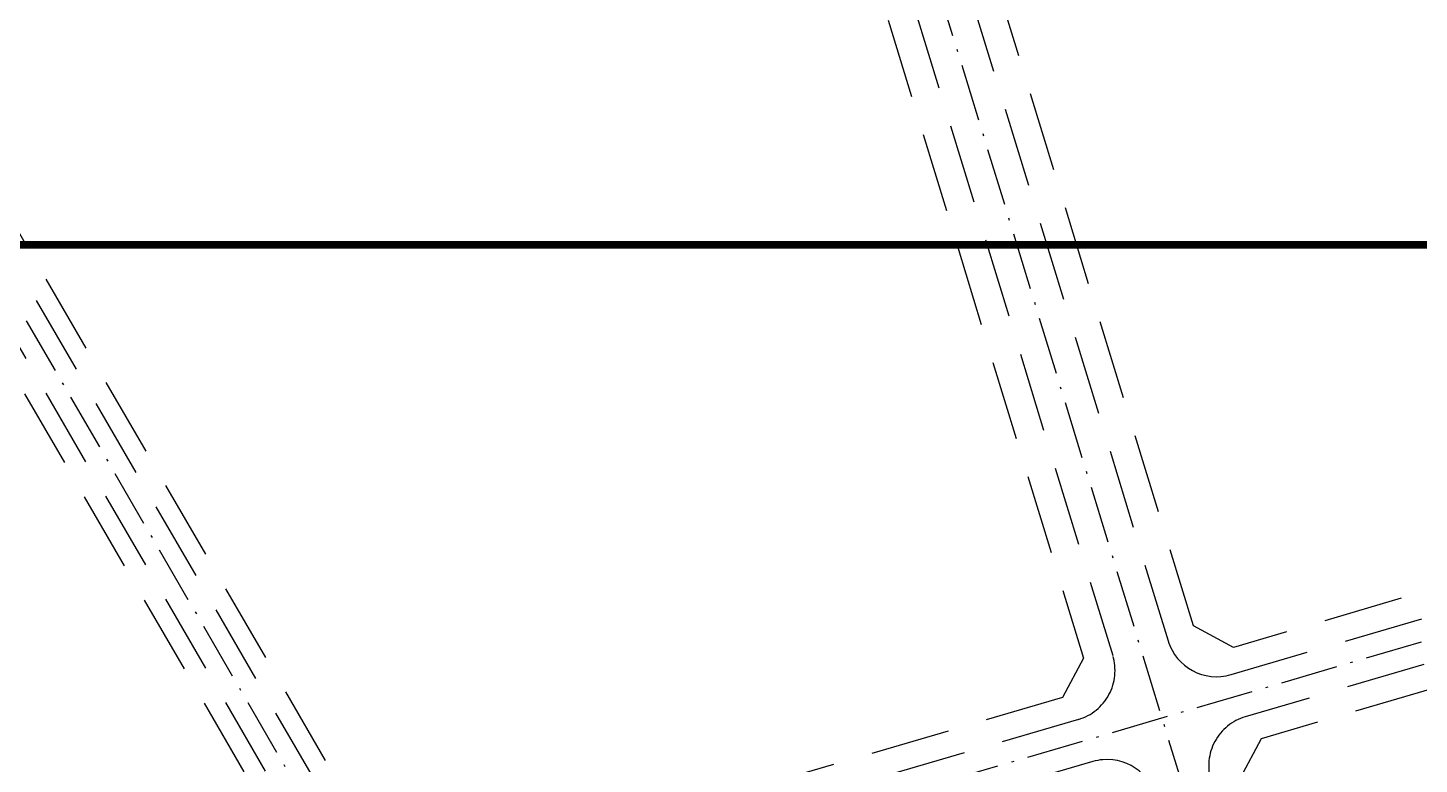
# Model space of a CAD drawing. Header units: metres. Extents: x 566631 to 574417, y 2062953 to 2068466.
# Drawn here: x 568291.8 to 568510.6, y 2065749.5 to 2065865.2 of the extents above; entities that cross this region are included whole.
import ezdxf

# ---------------------------------------------------------------- set-up
doc = ezdxf.new("R2010")
doc.units = ezdxf.units.M
doc.linetypes.add('ACAD_ISO10W100', pattern=[18.5, 12, -3, 0.5, -3])
doc.linetypes.add('HIDDEN', pattern=[0.375, 0.25, -0.125])
for name, color, linetype in [('hacth sdd', 8, 'CONTINUOUS'), ('Khung ban ve', 7, 'CONTINUOUS'), ('LogDg phu', 7, 'CONTINUOUS'), ('TimDg', 222, 'CONTINUOUS'), ('ViaHeSphu', 32, 'CONTINUOUS')]:
    doc.layers.add(name, color=color, linetype=linetype)

msp = doc.modelspace()

# ---------------------------------------------------------------- hatches: boundary and pattern name
at = {"layer": 'hacth sdd'}
h = msp.add_hatch(dxfattribs=at)
h.set_pattern_fill('DASH', color=152, scale=0.5, style=0)
h.set_pattern_definition([(0, (0, 0), (1.5875, 1.5875), [1.5875, -1.5875])])
edge = h.paths.add_edge_path()
edge.add_line((568193.6505004644, 2065856.758662094), (568189.2342225392, 2065859.482442441))
edge.add_line((568189.2342225392, 2065859.482442441), (568174.4753089527, 2065854.827631242))
edge.add_line((568174.4753089527, 2065854.827631242), (568170.522490681, 2065848.377432168))
edge.add_arc((568357.3280734743, 2065880.219609237), 189.5000000085253, 189.6734497262102, 201.1426472885208)
edge.add_line((568180.5842057121, 2065811.86863842), (568208.6995510077, 2065727.951614693))
edge.add_line((568208.6995510077, 2065727.951614693), (568220.8163196638, 2065675.090030885))
edge.add_line((568220.8163196638, 2065675.090030885), (568228.5338493477, 2065669.948930883))
edge.add_arc((568225.7618117412, 2065665.7877042), 5.000000000007709, 9.047145190574724, 56.33008398646518, ccw=False)
edge.add_arc((568113.6738327895, 2065647.940156049), 118.5000000020039, -19.28655156632368, 9.047145189809214, ccw=False)
edge.add_arc((568220.804030458, 2065610.451881239), 4.999999999207973, 301.19166714606973, 340.71388241397705, ccw=False)
edge.add_line((568223.3935434744, 2065606.174683286), (568213.2485414062, 2065600.032668071))
edge.add_arc((568113.6738327942, 2065647.940156046), 110.4999999966941, 325.92360930828585, 334.3068134902207, ccw=False)
edge.add_line((568205.2000193765, 2065586.027256187), (568182.896286571, 2065553.055523077))
edge.add_arc((568257.0283562478, 2065502.908875678), 89.49999999945773, 145.9236093080285, 198.3102895883505)
edge.add_line((568172.0598241874, 2065474.791291155), (568194.6775002934, 2065406.442933003))
edge.add_arc((567994.8353103605, 2065340.311630858), 210.5000000010879, 1.593749963574794, 18.310289587852026, ccw=False)
edge.add_line((568205.2538794657, 2065346.166182606), (568208.1164938697, 2065243.280897305))
edge.add_arc((568397.5431867196, 2065248.551384507), 189.4999999984741, 181.5937499635882, 204.1279011943548)
edge.add_line((568224.5988115343, 2065171.088534759), (568254.9450554942, 2065103.337190497))
edge.add_arc((568427.8894306803, 2065180.800040248), 189.500000000206, 204.1279011948966, 217.31119752444)
edge.add_line((568277.1696515235, 2065065.935780484), (568306.7209427588, 2065027.159888854))
edge.add_arc((568377.9052184037, 2065081.409763518), 89.5000000006386, 217.3111975240138, 242.4448554346309)
edge.add_line((568336.5023298655, 2065002.062105576), (568401.0987446173, 2064968.356281998))
edge.add_arc((568349.9812118453, 2064870.390737836), 110.4999999980994, 53.84199000585198, 62.4448554363679, ccw=False)
edge.add_line((568415.1777717753, 2064959.607656483), (568428.2484961511, 2064958.097999002))
edge.add_arc((568427.6748142254, 2064953.131019131), 4.999999999112481, 46.80172715165219, 83.4115796131228, ccw=False)
edge.add_arc((568349.9812118463, 2064870.390737838), 118.4999999954843, 28.152946354287792, 46.80172716072849, ccw=False)
edge.add_line((568454.4616229425, 2064926.302218735), (568469.5416706443, 2064898.049994633))
edge.add_line((568469.5416706443, 2064898.049994633), (568462.4841124291, 2064894.282917245))
edge.add_line((568462.4841124291, 2064894.282917245), (568464.6790328308, 2064890.170769573))
edge.add_line((568464.6790328308, 2064890.170769573), (568471.4202055837, 2064888.158735748))
edge.add_line((568471.4202055837, 2064888.158735748), (568497.488058064, 2064902.413177661))
edge.add_line((568497.488058064, 2064902.413177661), (568499.2817431292, 2064907.939709477))
edge.add_line((568499.2817431292, 2064907.939709477), (568488.454312469, 2064930.776523851))
edge.add_arc((568428.8177141399, 2064902.501514795), 65.99999997987841, 25.36664806041771, 57.09931685425117)
edge.add_line((568464.6678885431, 2064957.915998395), (568414.2926725843, 2064990.506039127))
edge.add_arc((568351.2832751585, 2064893.110886144), 115.9999999504489, 57.09931685562351, 67.91540200452455)
edge.add_line((568394.8963964973, 2065000.599935054), (568352.8414599613, 2065017.663506353))
edge.add_arc((568384.4233754267, 2065095.500403877), 84.00000000444403, 209.1388707834907, 247.9154020059637, ccw=False)
edge.add_line((568311.0542406358, 2065054.598447191), (568256.8346790611, 2065151.856442755))
edge.add_arc((568373.87591788, 2065217.104802215), 133.9999999867276, 179.8760983085742, 209.1388707802954, ccw=False)
edge.add_line((568239.8762312102, 2065217.394575979), (568240.0588309933, 2065301.833936747))
edge.add_arc((568124.0591021159, 2065302.084785701), 116.0000001069477, 359.8760982969602, 375.1454592622165)
edge.add_line((568236.0299163598, 2065332.392157451), (568201.3031942445, 2065460.690294942))
edge.add_arc((568306.517148917, 2065489.16877357), 109.0000000126942, 155.2905296896661, 195.1454592751487, ccw=False)
edge.add_line((568207.4972873691, 2065534.732652046), (568250.2902979966, 2065627.730836762))
edge.add_arc((568190.3333176202, 2065655.319974187), 65.99999999807393, 335.2905296862297, 385.0087042855164)
edge.add_line((568250.1453934411, 2065683.221866341), (568214.4666010971, 2065759.704945696))
edge.add_arc((568335.903239877, 2065816.354241913), 134.0000000000409, 189.1660658887518, 205.0087042973626, ccw=False)
edge.add_line((568203.6143148901, 2065795.008508713), (568193.6505004644, 2065856.758662094))

# ---------------------------------------------------------------- linework, layer by layer
at = {"layer": 'Khung ban ve', "const_width": 1.2}
msp.add_lwpolyline([(567973.9280794318, 2066641.109092405), (569223.9280794318, 2066641.109092405), (569223.9280794318, 2065831.109092405), (567973.9280794318, 2065831.109092405)], close=True, dxfattribs=at)
at = {"layer": 'LogDg phu', "linetype": 'HIDDEN', "ltscale": 50}
for points in [[(568434.5334948064, 2065888.299997894), (568471.1410656178, 2065768.878071235, 0.4105757620936138), (568481.0391042605, 2065763.54543204), (568563.0457261107, 2065787.572222522), (568574.6342825887, 2065790.967511801, 0.4165875132634484), (568580.0437538575, 2065800.956215434), (568539.4352256665, 2065935.510370933)], [(568425.9287009441, 2065885.662286299), (568462.4451474476, 2065766.537627127, -0.4178607443335152), (568457.0457747676, 2065756.515722872), (568355.7216982578, 2065726.829189001, -0.3452570168488849), (568346.5539196068, 2065730.48960754), (568280.2712324895, 2065844.65190037)], [(568213.07856278, 2065811.685603736), (568215.4610842925, 2065796.92006691, 0.06923686808423751), (568225.3415239732, 2065764.778017), (568253.6879095584, 2065704.013099919, 0.3705122519208001), (568263.1871911237, 2065699.71787573), (568333.9807614599, 2065720.459399323, 0.4867047522947374), (568338.6498741482, 2065732.153524234), (568275.0823982373, 2065841.639260481)], [(568356.1510538966, 2065710.957066241, -0.1199362556168146), (568359.4798456582, 2065674.218095552), (568348.3029202538, 2065599.441443164, 0.5492192090521535), (568354.676814757, 2065593.910803094), (568494.1788322196, 2065635.510450321, 0.4164530935110556), (568499.541410692, 2065645.521478516), (568469.18648727, 2065744.545897768, 0.4105757620975923), (568459.2884486273, 2065749.878536962), (568361.4724113484, 2065721.219809403, 0.4271847482239342), (568356.1510548538, 2065710.957066568)]]:
    msp.add_lwpolyline(points, format="xyb", dxfattribs=at)
msp.add_lwpolyline([(568598.1622864441, 2065740.92144049), (568586.6893385121, 2065778.936431152, 0.4118437001950104), (568576.7811983828, 2065784.30227012), (568565.3127014812, 2065780.942156614), (568483.28177812, 2065756.90824613, 0.4178607443422358), (568477.88240544, 2065746.886341874), (568508.2021850627, 2065647.976569436, 0.4119775721090465), (568518.1370179134, 2065642.654806303), (568611.0713644284, 2065670.367925437, 0.4151811335727336), (568616.4440414901, 2065680.345753009), (568598.16226251, 2065740.92143603)], format="xyb", close=True, dxfattribs=at)
at = {"layer": 'TimDg', "linetype": 'ACAD_ISO10W100', "ltscale": 0.75}
for points in [[(569408.6618517798, 2066103.840109715), (569093.3071906312, 2065942.911801189, -0.04674679817551361), (569058.631622848, 2065929.124817975), (568564.1792138047, 2065784.257189562), (568255.9034754456, 2065693.936720197)], [(568410.2304068293, 2065952.227783866), (568524.4387269483, 2065579.65518954, -0.05555779448801308), (568529.5721437703, 2065552.441711843), (568531.6095875378, 2065525.486493709)], [(568410.2304068293, 2065952.227783866), (568524.4387269483, 2065579.65518954, -0.05555779448801308), (568529.5721437703, 2065552.441711843), (568531.6095875378, 2065525.486493709)], [(568410.2304068394, 2065952.227783855), (568524.4387269609, 2065579.655189539, -0.05555779448801308), (568529.5721437832, 2065552.441711843), (568540.5062816379, 2065407.783942323), (568540.7256894448, 2065406.236396837, 0.09133141196168987), (568546.4756229408, 2065389.057984062), (568583.4904233585, 2065322.125126186, -0.1681186635968663), (568588.3838649205, 2065300.993651158), (568579.3401668923, 2065215.640232926, 0.1373498352025949), (568581.7351644572, 2065186.131910581), (568589.3967038345, 2065165.399415347), (568616.6427321533, 2065108.890920424), (568639.6636251693, 2065072.231681853, -0.07735291183716632), (568654.8561075839, 2065042.06389108), (568671.0172892158, 2064991.978374275), (568699.9698156741, 2064913.430639403)], [(568265.2263228934, 2065903.565125403), (568267.8299956596, 2065874.183373781, 0.1098508434388043), (568277.6768153633, 2065843.145580426), (568347.1972596588, 2065723.406721539, -0.1702172990866367), (568356.5128066523, 2065674.66158122), (568326.5029492022, 2065473.887522383, 0.1058689017336834), (568328.4672085486, 2065442.540368312), (568369.2066827855, 2065297.334764201, 0.04484676665679084), (568373.9764283402, 2065284.783488125), (568420.612840953, 2065188.924663292, 0.07769105726043543), (568433.8442453848, 2065169.907247778), (568466.5478039242, 2065135.700750662, -0.08145639450598877), (568480.262708972, 2065115.670323516), (568516.3432220842, 2065038.597409908, 0.04862676685652736), (568523.76336673, 2065026.077456844), (568537.0782041396, 2065007.89941627, -0.1100605333712812), (568550.1701576133, 2064978.01865232), (568563.195844492, 2064911.618140974)]]:
    msp.add_lwpolyline(points, format="xyb", dxfattribs=at)
at = {"layer": 'ViaHeSphu', "linetype": 'HIDDEN', "ltscale": 50}
for points in [[(568561.7503116131, 2065791.360831613), (568481.4014069025, 2065767.819729012), (568475.1377167425, 2065771.194336937), (568438.835891741, 2065889.618853692)], [(568421.6263040092, 2065884.3434305), (568457.8625195106, 2065766.132946334), (568454.529620014, 2065759.946672182), (568355.3977479956, 2065730.902423493), (568348.0889199263, 2065733.820618923), (568282.8656496158, 2065846.158220315)], [(568592.2286968832, 2065739.81571938), (568581.2388062226, 2065776.230125975), (568574.9958664521, 2065779.611045518), (568566.6081159787, 2065777.153547522), (568485.7979328737, 2065753.477296819), (568482.465033377, 2065747.291022667), (568512.0571560768, 2065650.755026741), (568518.3140486984, 2065647.403415196), (568606.921606309, 2065673.826281352), (568610.2684586571, 2065680.041863501), (568592.228672955, 2065739.815714921)]]:
    msp.add_lwpolyline(points, dxfattribs=at)
msp.add_lwpolyline([(568272.4879811113, 2065840.132940536), (568336.2302271277, 2065730.346188189), (568333.9424655406, 2065724.616326533), (568262.5928903928, 2065703.711901324), (568255.680815855, 2065706.837286076), (568228.0602546922, 2065766.046284826, -0.06923686808428202), (568218.422776643, 2065797.397956459), (568216.0402551305, 2065812.163493285)], format="xyb", dxfattribs=at)

doc.saveas('drawing.dxf')
